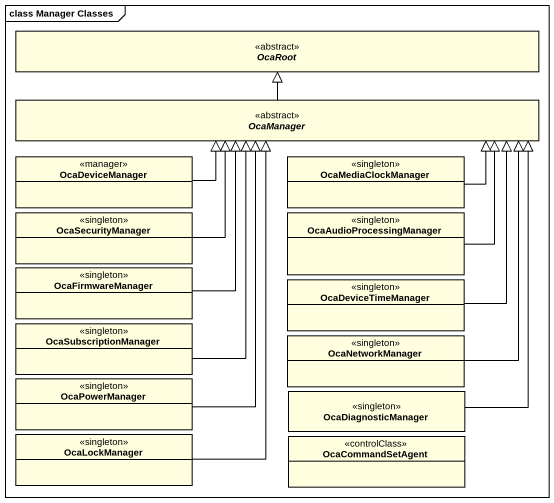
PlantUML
@startuml
mainframe class Manager Classes
hide circle
hide empty members
abstract class OcaRoot <<abstract>> #FFFFE0
abstract class OcaManager <<abstract>> #FFFFE0
class OcaDeviceManager <<manager>> #FFFFE0
class OcaMediaClockManager <<singleton>> #FFFFE0
class OcaSecurityManager <<singleton>> #FFFFE0
class OcaAudioProcessingManager <<singleton>> #FFFFE0
class OcaFirmwareManager <<singleton>> #FFFFE0
class OcaDeviceTimeManager <<singleton>> #FFFFE0
class OcaSubscriptionManager <<singleton>> #FFFFE0
class OcaNetworkManager <<singleton>> #FFFFE0
class OcaPowerManager <<singleton>> #FFFFE0
class OcaDiagnosticManager <<singleton>> #FFFFE0
class OcaLockManager <<singleton>> #FFFFE0
class OcaCommandSetAgent <<controlClass>> #FFFFE0
OcaManager -up-|> OcaRoot
OcaDeviceManager -right-|> OcaManager
OcaMediaClockManager -up-|> OcaManager
OcaSecurityManager -up-|> OcaManager
OcaAudioProcessingManager -up-|> OcaManager
OcaFirmwareManager -up-|> OcaManager
OcaDeviceTimeManager -up-|> OcaManager
OcaSubscriptionManager -up-|> OcaManager
OcaNetworkManager -up-|> OcaManager
OcaPowerManager -up-|> OcaManager
OcaDiagnosticManager -up-|> OcaManager
OcaLockManager -up-|> OcaManager
@enduml
